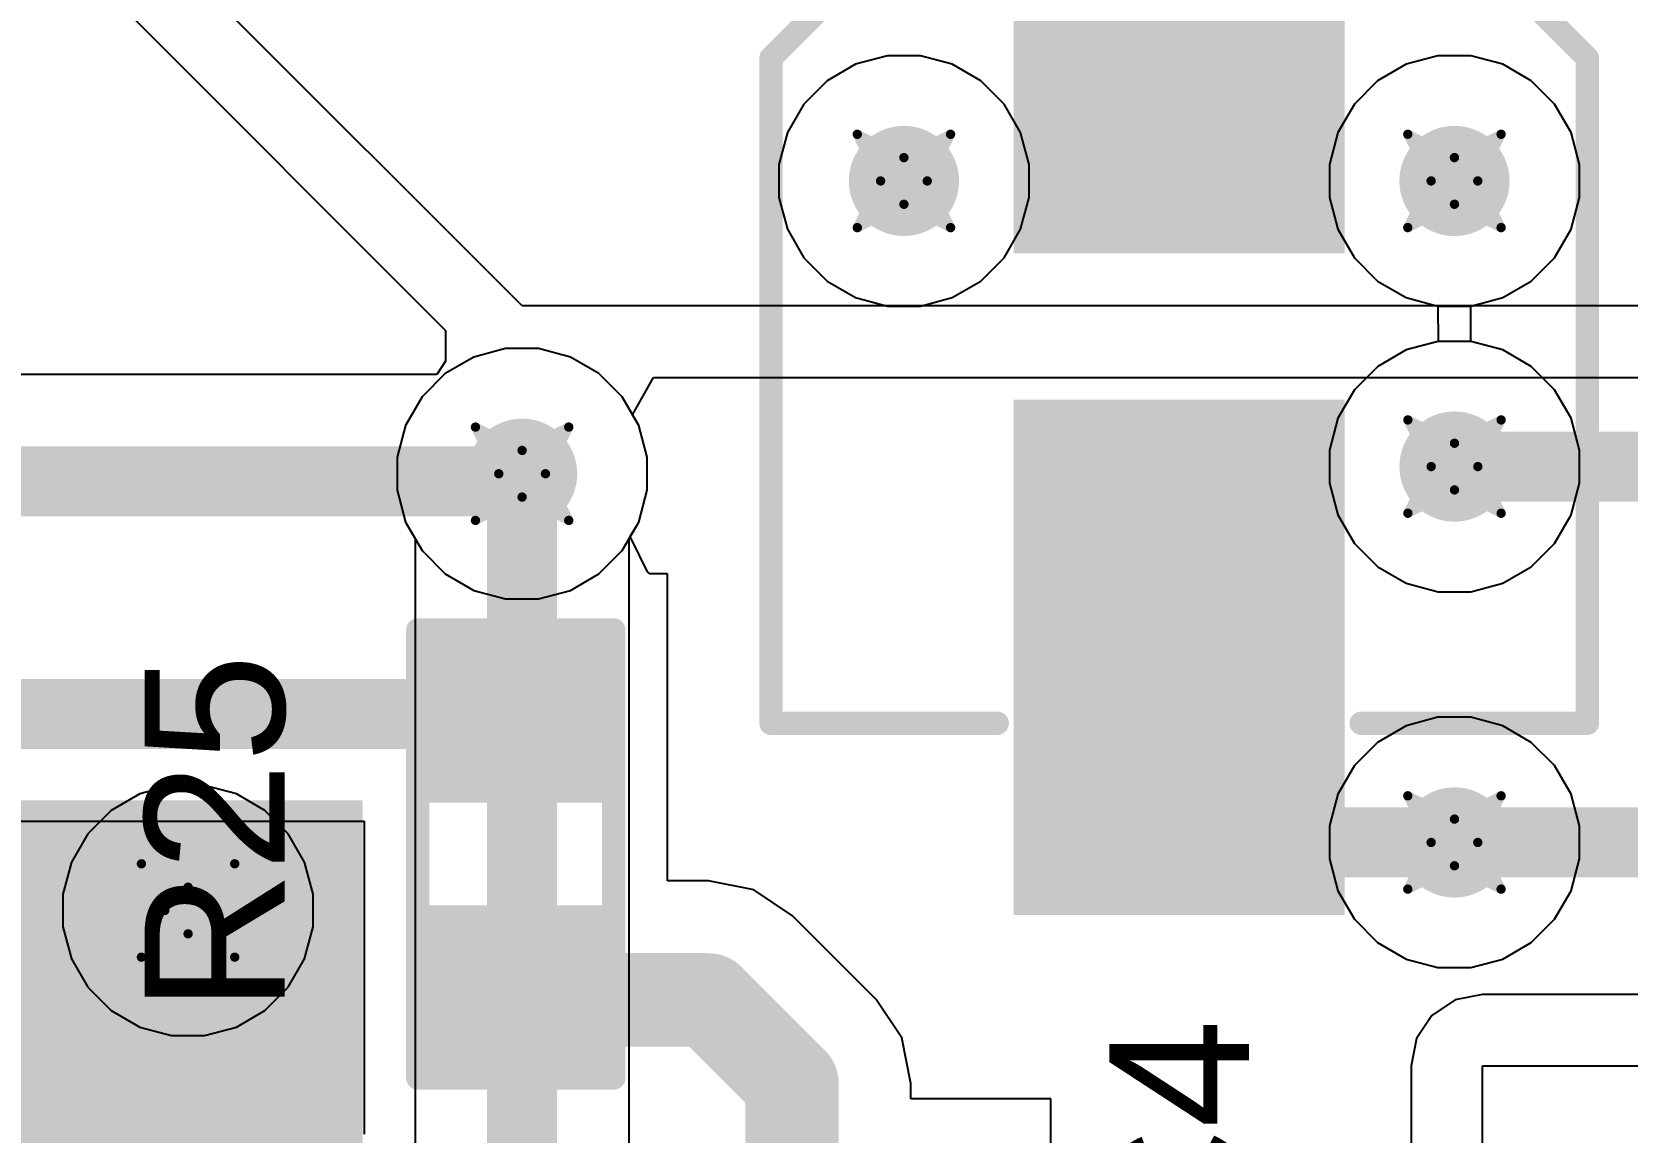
# Model space of a CAD drawing. Header units: inches. Extents: x -36 to 349, y -11 to 240.
# Drawn here: x 21.35 to 30.03, y 8.05 to 14.04 of the extents above; entities that cross this region are included whole.
import ezdxf

# ---------------------------------------------------------------- set-up
doc = ezdxf.new("R2010")
doc.units = ezdxf.units.IN
for name, color, linetype in [('Bottom Layer', 5, 'Continuous'), ('Drill Drawing', 1, 'Continuous'), ('Layer 1', 16, 'Continuous'), ('Layer 2', 76, 'Continuous'), ('Top Layer', 1, 'Continuous'), ('Top Overlay', 2, 'Continuous'), ('Top Paste', 8, 'Continuous'), ('Top Solder', 216, 'Continuous'), ('Via Holes', 16, 'Continuous')]:
    doc.layers.add(name, color=color, linetype=linetype)
doc.styles.add('Arial', font='', dxfattribs={"height": 0.2})
doc.styles.get('Arial').set_extended_font_data('Arial')

# ---------------------------------------------------------------- blocks, each defined once
blk = doc.blocks.new('RVT1E100M0405__140')
at = {"layer": 'Top Layer'}
for points in [[(-3.1, 0.8), (-0.5, 0.8), (-0.5, -0.8), (-3.1, -0.8)], [(0.5, 0.8), (3.1, 0.8), (3.1, -0.8), (0.5, -0.8)]]:
    blk.add_hatch(color=1, dxfattribs=at).paths.add_polyline_path(points)
at = {"layer": 'Top Paste'}
for points in [[(-3.1, 0.8), (-0.5, 0.8), (-0.5, -0.8), (-3.1, -0.8)], [(0.5, 0.8), (3.1, 0.8), (3.1, -0.8), (0.5, -0.8)]]:
    blk.add_hatch(color=8, dxfattribs=at).paths.add_polyline_path(points)
at = {"layer": 'Top Solder'}
for points in [[(-3.2016, 0.9016), (-0.3984, 0.9016), (-0.3984, -0.9016), (-3.2016, -0.9016)], [(0.3984, 0.9016), (3.2016, 0.9016), (3.2016, -0.9016), (0.3984, -0.9016)]]:
    blk.add_hatch(color=216, dxfattribs=at).paths.add_polyline_path(points)
at = {"layer": 'Top Overlay'}
for points in [[(-2.159, 1.524, 0.127, 0.127, 0), (-1.4605, 2.2225, 0.127, 0.127, 0)], [(-1.27, 2.2225, 0.127, 0.127, 0), (-1.4605, 2.2225, 0.127, 0.127, 0)], [(2.159, 2.2225, 0.127, 0.127, 0), (-1.27, 2.2225, 0.127, 0.127, 0)], [(2.159, 0.9906, 0.127, 0.127, 0), (2.159, 2.2225, 0.127, 0.127, 0)], [(-2.7432, 0.9398, 0.127, 0.127, 0), (-2.7432, 1.651, 0.127, 0.127, 0)], [(-2.159, 0.9652, 0.127, 0.127, 0), (-2.159, 1.524, 0.127, 0.127, 0)], [(-2.3876, 1.2954, 0.127, 0.127, 0), (-3.0988, 1.2954, 0.127, 0.127, 0)], [(-2.159, -1.524, 0.127, 0.127, 0), (-2.159, -0.9652, 0.127, 0.127, 0)], [(2.159, -2.2225, 0.127, 0.127, 0), (2.159, -0.9906, 0.127, 0.127, 0)], [(-1.4605, -2.2225, 0.127, 0.127, 0), (-2.159, -1.524, 0.127, 0.127, 0)], [(-1.27, -2.2225, 0.127, 0.127, 0), (-1.4605, -2.2225, 0.127, 0.127, 0)], [(2.159, -2.2225, 0.127, 0.127, 0), (-1.27, -2.2225, 0.127, 0.127, 0)]]:
    blk.add_lwpolyline(points, format="xyseb", dxfattribs=at)
for points in [[(-1.4923, 2.2225, 0.0635, 0.0635, 1), (-1.4288, 2.2225, 0.0635, 0.0635, 1)], [(-1.4923, 2.2225, 0.0635, 0.0635, 1), (-1.4288, 2.2225, 0.0635, 0.0635, 1)], [(-1.3018, 2.2225, 0.0635, 0.0635, 1), (-1.2383, 2.2225, 0.0635, 0.0635, 1)], [(-1.3018, 2.2225, 0.0635, 0.0635, 1), (-1.2383, 2.2225, 0.0635, 0.0635, 1)], [(2.1272, 2.2225, 0.0635, 0.0635, 1), (2.1907, 2.2225, 0.0635, 0.0635, 1)], [(2.1272, 2.2225, 0.0635, 0.0635, 1), (2.1907, 2.2225, 0.0635, 0.0635, 1)], [(-2.775, 1.651, 0.0635, 0.0635, 1), (-2.7115, 1.651, 0.0635, 0.0635, 1)], [(-2.1908, 1.524, 0.0635, 0.0635, 1), (-2.1273, 1.524, 0.0635, 0.0635, 1)], [(-2.1908, 1.524, 0.0635, 0.0635, 1), (-2.1273, 1.524, 0.0635, 0.0635, 1)], [(-3.1306, 1.2954, 0.0635, 0.0635, 1), (-3.0671, 1.2954, 0.0635, 0.0635, 1)], [(-2.4194, 1.2954, 0.0635, 0.0635, 1), (-2.3559, 1.2954, 0.0635, 0.0635, 1)], [(2.1272, 0.9906, 0.0635, 0.0635, 1), (2.1907, 0.9906, 0.0635, 0.0635, 1)], [(-2.775, 0.9398, 0.0635, 0.0635, 1), (-2.7115, 0.9398, 0.0635, 0.0635, 1)], [(-2.1908, 0.9652, 0.0635, 0.0635, 1), (-2.1273, 0.9652, 0.0635, 0.0635, 1)], [(-2.1908, -0.9652, 0.0635, 0.0635, 1), (-2.1273, -0.9652, 0.0635, 0.0635, 1)], [(2.1272, -0.9906, 0.0635, 0.0635, 1), (2.1907, -0.9906, 0.0635, 0.0635, 1)], [(-2.1908, -1.524, 0.0635, 0.0635, 1), (-2.1273, -1.524, 0.0635, 0.0635, 1)], [(-2.1908, -1.524, 0.0635, 0.0635, 1), (-2.1273, -1.524, 0.0635, 0.0635, 1)], [(-1.4923, -2.2225, 0.0635, 0.0635, 1), (-1.4288, -2.2225, 0.0635, 0.0635, 1)], [(-1.4923, -2.2225, 0.0635, 0.0635, 1), (-1.4288, -2.2225, 0.0635, 0.0635, 1)], [(-1.3018, -2.2225, 0.0635, 0.0635, 1), (-1.2383, -2.2225, 0.0635, 0.0635, 1)], [(-1.3018, -2.2225, 0.0635, 0.0635, 1), (-1.2383, -2.2225, 0.0635, 0.0635, 1)], [(2.1272, -2.2225, 0.0635, 0.0635, 1), (2.1907, -2.2225, 0.0635, 0.0635, 1)], [(2.1272, -2.2225, 0.0635, 0.0635, 1), (2.1907, -2.2225, 0.0635, 0.0635, 1)]]:
    blk.add_lwpolyline(points, format="xyseb", close=True, dxfattribs=at)
blk = doc.blocks.new('R___0603_280')
at = {"layer": 'Top Layer'}
for points in [[(-0.381, 0.4445), (-0.381, -0.4445), (-1.143, -0.4445), (-1.143, 0.4445)], [(1.143, 0.4445), (1.143, -0.4445), (0.381, -0.4445), (0.381, 0.4445)]]:
    blk.add_hatch(color=1, dxfattribs=at).paths.add_polyline_path(points)
at = {"layer": 'Top Paste'}
for points in [[(-0.381, 0.4445), (-0.381, -0.4445), (-1.143, -0.4445), (-1.143, 0.4445)], [(1.143, 0.4445), (1.143, -0.4445), (0.381, -0.4445), (0.381, 0.4445)]]:
    blk.add_hatch(color=8, dxfattribs=at).paths.add_polyline_path(points)
at = {"layer": 'Top Solder'}
for points in [[(-0.2794, 0.5461), (-0.2794, -0.5461), (-1.2446, -0.5461), (-1.2446, 0.5461)], [(1.2446, 0.5461), (1.2446, -0.5461), (0.2794, -0.5461), (0.2794, 0.5461)]]:
    blk.add_hatch(color=216, dxfattribs=at).paths.add_polyline_path(points)
at = {"layer": 'Top Overlay'}
for points in [[(-1.2192, -0.5334, 0.127, 0.127, 0), (-1.2192, 0.5334, 0.127, 0.127, 0)], [(1.2192, 0.5334, 0.127, 0.127, 0), (-1.2192, 0.5334, 0.127, 0.127, 0)], [(1.2192, -0.5334, 0.127, 0.127, 0), (1.2192, 0.5334, 0.127, 0.127, 0)], [(1.2192, -0.5334, 0.127, 0.127, 0), (-1.2192, -0.5334, 0.127, 0.127, 0)]]:
    blk.add_lwpolyline(points, format="xyseb", dxfattribs=at)
for points in [[(-1.251, 0.5334, 0.0635, 0.0635, 1), (-1.1874, 0.5334, 0.0635, 0.0635, 1)], [(-1.251, 0.5334, 0.0635, 0.0635, 1), (-1.1874, 0.5334, 0.0635, 0.0635, 1)], [(1.1874, 0.5334, 0.0635, 0.0635, 1), (1.251, 0.5334, 0.0635, 0.0635, 1)], [(1.1874, 0.5334, 0.0635, 0.0635, 1), (1.251, 0.5334, 0.0635, 0.0635, 1)], [(-1.251, -0.5334, 0.0635, 0.0635, 1), (-1.1874, -0.5334, 0.0635, 0.0635, 1)], [(-1.251, -0.5334, 0.0635, 0.0635, 1), (-1.1874, -0.5334, 0.0635, 0.0635, 1)], [(1.1874, -0.5334, 0.0635, 0.0635, 1), (1.251, -0.5334, 0.0635, 0.0635, 1)], [(1.1874, -0.5334, 0.0635, 0.0635, 1), (1.251, -0.5334, 0.0635, 0.0635, 1)]]:
    blk.add_lwpolyline(points, format="xyseb", close=True, dxfattribs=at)

msp = doc.modelspace()

# ---------------------------------------------------------------- hatches: boundary and pattern name
at = {"layer": 'Bottom Layer'}
h = msp.add_hatch(color=5, dxfattribs=at)
edge = h.paths.add_edge_path()
edge.add_arc((26.0948, 13.2266), 0.3, 0, 360)
h = msp.add_hatch(color=5, dxfattribs=at)
edge = h.paths.add_edge_path()
edge.add_arc((29.092, 13.2266), 0.3, 0, 360)
h = msp.add_hatch(color=5, dxfattribs=at)
edge = h.paths.add_edge_path()
edge.add_arc((24.0162, 11.6332), 0.3, 0, 360)
h = msp.add_hatch(color=5, dxfattribs=at)
edge = h.paths.add_edge_path()
edge.add_arc((29.0923, 11.6722), 0.3, 0, 360)
h = msp.add_hatch(color=5, dxfattribs=at)
edge = h.paths.add_edge_path()
edge.add_arc((29.092, 9.6266), 0.3, 0, 360)
h = msp.add_hatch(color=5, dxfattribs=at)
edge = h.paths.add_edge_path()
edge.add_arc((22.1976, 9.2564), 0.3, 0, 360)
at = {"layer": 'Layer 1'}
h = msp.add_hatch(color=16, dxfattribs=at)
edge = h.paths.add_edge_path()
edge.add_arc((26.0948, 13.2266), 0.3, 0, 360)
h = msp.add_hatch(color=16, dxfattribs=at)
edge = h.paths.add_edge_path()
edge.add_arc((29.092, 13.2266), 0.3, 0, 360)
h = msp.add_hatch(color=16, dxfattribs=at)
edge = h.paths.add_edge_path()
edge.add_arc((24.0162, 11.6332), 0.3, 0, 360)
h = msp.add_hatch(color=16, dxfattribs=at)
edge = h.paths.add_edge_path()
edge.add_arc((29.0923, 11.6722), 0.3, 0, 360)
h = msp.add_hatch(color=16, dxfattribs=at)
edge = h.paths.add_edge_path()
edge.add_arc((29.092, 9.6266), 0.3, 0, 360)
h = msp.add_hatch(color=16, dxfattribs=at)
edge = h.paths.add_edge_path()
edge.add_arc((22.1976, 9.2564), 0.3, 0, 360)
at = {"layer": 'Layer 2'}
h = msp.add_hatch(color=76, dxfattribs=at)
edge = h.paths.add_edge_path()
edge.add_arc((26.0948, 13.2266), 0.3, 0, 360)
h = msp.add_hatch(color=76, dxfattribs=at)
edge = h.paths.add_edge_path()
edge.add_arc((29.092, 13.2266), 0.3, 0, 360)
h = msp.add_hatch(color=76, dxfattribs=at)
edge = h.paths.add_edge_path()
edge.add_arc((24.0162, 11.6332), 0.3, 0, 360)
h = msp.add_hatch(color=76, dxfattribs=at)
edge = h.paths.add_edge_path()
edge.add_arc((29.0923, 11.6722), 0.3, 0, 360)
h = msp.add_hatch(color=76, dxfattribs=at)
edge = h.paths.add_edge_path()
edge.add_arc((29.092, 9.6266), 0.3, 0, 360)
h = msp.add_hatch(color=76, dxfattribs=at)
edge = h.paths.add_edge_path()
edge.add_arc((22.1976, 9.2564), 0.3, 0, 360)
at = {"layer": 'Top Layer'}
h = msp.add_hatch(color=1, dxfattribs=at)
edge = h.paths.add_edge_path()
edge.add_arc((26.0948, 13.2266), 0.3, 0, 360)
h = msp.add_hatch(color=1, dxfattribs=at)
edge = h.paths.add_edge_path()
edge.add_arc((29.092, 13.2266), 0.3, 0, 360)
h = msp.add_hatch(color=1, dxfattribs=at)
edge = h.paths.add_edge_path()
edge.add_arc((24.0162, 11.6332), 0.3, 0, 360)
h = msp.add_hatch(color=1, dxfattribs=at)
edge = h.paths.add_edge_path()
edge.add_arc((29.0923, 11.6722), 0.3, 0, 360)
h = msp.add_hatch(color=1, dxfattribs=at)
edge = h.paths.add_edge_path()
edge.add_arc((29.092, 9.6266), 0.3, 0, 360)
msp.add_hatch(color=1, dxfattribs=at).paths.add_polyline_path([(17.6874, 3.5052), (23.1484, 3.5052), (23.1484, 9.8552), (17.6874, 9.8552)])
h = msp.add_hatch(color=1, dxfattribs=at)
edge = h.paths.add_edge_path()
edge.add_arc((22.1976, 9.2564), 0.3, 0, 360)
at = {"layer": 'Via Holes'}
h = msp.add_hatch(color=7, dxfattribs=at)
edge = h.paths.add_edge_path()
edge.add_arc((26.0948, 13.2266), 0.15, 0, 360)
h = msp.add_hatch(color=7, dxfattribs=at)
edge = h.paths.add_edge_path()
edge.add_arc((29.092, 13.2266), 0.15, 0, 360)
h = msp.add_hatch(color=7, dxfattribs=at)
edge = h.paths.add_edge_path()
edge.add_arc((29.0923, 11.6722), 0.15, 0, 360)
h = msp.add_hatch(color=7, dxfattribs=at)
edge = h.paths.add_edge_path()
edge.add_arc((24.0162, 11.6332), 0.15, 0, 360)
h = msp.add_hatch(color=7, dxfattribs=at)
edge = h.paths.add_edge_path()
edge.add_arc((29.092, 9.6266), 0.15, 0, 360)
h = msp.add_hatch(color=7, dxfattribs=at)
edge = h.paths.add_edge_path()
edge.add_arc((22.1976, 9.2564), 0.15, 0, 360)

# ---------------------------------------------------------------- linework, layer by layer
at = {"layer": 'Bottom Layer'}
for p, q in [((26.0051, 13.9076), (25.8319, 13.8612)), ((26.1845, 13.9076), (26.0051, 13.9076)), ((26.3577, 13.8612), (26.1845, 13.9076)), ((29.0023, 13.9076), (28.8291, 13.8612)), ((29.1817, 13.9076), (29.0023, 13.9076)), ((29.3549, 13.8612), (29.1817, 13.9076)), ((25.8319, 13.8612), (25.6767, 13.7715)), ((26.5129, 13.7715), (26.3577, 13.8612)), ((28.8291, 13.8612), (28.6739, 13.7715)), ((29.5101, 13.7715), (29.3549, 13.8612)), ((25.6767, 13.7715), (25.5499, 13.6447)), ((26.6397, 13.6447), (26.5129, 13.7715)), ((28.6739, 13.7715), (28.5471, 13.6447)), ((29.6369, 13.6447), (29.5101, 13.7715)), ((25.5499, 13.6447), (25.4602, 13.4894)), ((26.7294, 13.4894), (26.6397, 13.6447)), ((28.5471, 13.6447), (28.4574, 13.4894)), ((29.7266, 13.4894), (29.6369, 13.6447)), ((25.4602, 13.4894), (25.4138, 13.3162)), ((26.7758, 13.3162), (26.7294, 13.4894)), ((28.4574, 13.4894), (28.411, 13.3162)), ((29.773, 13.3162), (29.7266, 13.4894)), ((25.4138, 13.3162), (25.4138, 13.1369)), ((26.7758, 13.1369), (26.7758, 13.3162)), ((28.411, 13.3162), (28.411, 13.1369)), ((29.773, 13.1369), (29.773, 13.3162)), ((25.4138, 13.1369), (25.4602, 12.9637)), ((26.7294, 12.9637), (26.7758, 13.1369)), ((28.411, 13.1369), (28.4574, 12.9637)), ((29.7266, 12.9637), (29.773, 13.1369)), ((25.4602, 12.9637), (25.5499, 12.8084)), ((26.6397, 12.8084), (26.7294, 12.9637)), ((28.4574, 12.9637), (28.5471, 12.8084)), ((29.6369, 12.8084), (29.7266, 12.9637)), ((25.5499, 12.8084), (25.6767, 12.6817)), ((26.5129, 12.6817), (26.6397, 12.8084)), ((28.5471, 12.8084), (28.6739, 12.6817)), ((29.5101, 12.6817), (29.6369, 12.8084)), ((25.6767, 12.6817), (25.8319, 12.592)), ((26.3577, 12.592), (26.5129, 12.6817)), ((28.6739, 12.6817), (28.8291, 12.592)), ((29.3549, 12.592), (29.5101, 12.6817)), ((25.8319, 12.592), (26.0051, 12.5456)), ((26.0051, 12.5456), (26.1845, 12.5456)), ((26.1845, 12.5456), (26.3577, 12.592)), ((28.8291, 12.592), (28.9811, 12.5513)), ((28.9811, 12.5513), (29.0023, 12.5456)), ((29.0023, 12.5456), (29.0027, 12.3532)), ((29.1817, 12.5456), (29.2031, 12.5513)), ((29.182, 12.3532), (29.1817, 12.5456)), ((29.2031, 12.5513), (29.3549, 12.592)), ((28.9812, 12.3475), (28.8295, 12.3068)), ((29.0027, 12.3532), (28.9812, 12.3475)), ((29.2032, 12.3475), (29.182, 12.3532)), ((29.3552, 12.3068), (29.2032, 12.3475)), ((23.7533, 12.2678), (23.598, 12.1781)), ((23.9265, 12.3142), (23.7533, 12.2678)), ((24.1058, 12.3142), (23.9265, 12.3142)), ((24.279, 12.2678), (24.1058, 12.3142)), ((24.4343, 12.1781), (24.279, 12.2678)), ((28.8295, 12.3068), (28.6742, 12.2172)), ((29.5105, 12.2172), (29.3552, 12.3068)), ((23.598, 12.1781), (23.4712, 12.0513)), ((24.5611, 12.0513), (24.4343, 12.1781)), ((28.6742, 12.2172), (28.5474, 12.0904)), ((29.6373, 12.0904), (29.5105, 12.2172)), ((28.5474, 12.0904), (28.4577, 11.9351)), ((29.7269, 11.9351), (29.6373, 12.0904)), ((23.4712, 12.0513), (23.3816, 11.8961)), ((24.6508, 11.8961), (24.5611, 12.0513)), ((28.4577, 11.9351), (28.4113, 11.7619)), ((29.7733, 11.7619), (29.7269, 11.9351)), ((23.3816, 11.8961), (23.3352, 11.7229)), ((24.6972, 11.7229), (24.6508, 11.8961)), ((28.4113, 11.7619), (28.4113, 11.5826)), ((29.7733, 11.5826), (29.7733, 11.7619)), ((23.3352, 11.7229), (23.3352, 11.5435)), ((24.6972, 11.5435), (24.6972, 11.7229)), ((28.4113, 11.5826), (28.4577, 11.4094)), ((29.7269, 11.4094), (29.7733, 11.5826)), ((23.3352, 11.5435), (23.3816, 11.3703)), ((24.6508, 11.3703), (24.6972, 11.5435)), ((28.4577, 11.4094), (28.5474, 11.2541)), ((29.6373, 11.2541), (29.7269, 11.4094)), ((23.3816, 11.3703), (23.4335, 11.2805)), ((24.5989, 11.2805), (24.6508, 11.3703)), ((23.4335, 11.2805), (23.4335, -1.7018)), ((24.5989, -1.7018), (24.5989, 11.2805)), ((28.5474, 11.2541), (28.6742, 11.1273)), ((29.5105, 11.1273), (29.6373, 11.2541)), ((28.6742, 11.1273), (28.8295, 11.0376)), ((29.3552, 11.0376), (29.5105, 11.1273)), ((28.8295, 11.0376), (29.0027, 10.9912)), ((29.182, 10.9912), (29.3552, 11.0376)), ((29.0027, 10.9912), (29.182, 10.9912)), ((28.8291, 10.2612), (28.6739, 10.1715)), ((29.0023, 10.3076), (28.8291, 10.2612)), ((29.1817, 10.3076), (29.0023, 10.3076)), ((29.3549, 10.2612), (29.1817, 10.3076)), ((29.5101, 10.1715), (29.3549, 10.2612)), ((28.6739, 10.1715), (28.5471, 10.0447)), ((29.6369, 10.0447), (29.5101, 10.1715)), ((28.5471, 10.0447), (28.4574, 9.8895)), ((29.7266, 9.8895), (29.6369, 10.0447)), ((22.1079, 9.9374), (21.9347, 9.891)), ((22.2872, 9.9374), (22.1079, 9.9374)), ((22.4604, 9.891), (22.2872, 9.9374)), ((21.9347, 9.891), (21.7794, 9.8013)), ((22.6157, 9.8013), (22.4604, 9.891)), ((28.4574, 9.8895), (28.411, 9.7163)), ((29.773, 9.7163), (29.7266, 9.8895)), ((21.7794, 9.8013), (21.6526, 9.6745)), ((22.7425, 9.6745), (22.6157, 9.8013)), ((21.6526, 9.6745), (21.563, 9.5193)), ((22.8322, 9.5193), (22.7425, 9.6745)), ((28.411, 9.7163), (28.411, 9.5369)), ((29.773, 9.5369), (29.773, 9.7163)), ((21.563, 9.5193), (21.5166, 9.3461)), ((22.8786, 9.3461), (22.8322, 9.5193)), ((28.411, 9.5369), (28.4574, 9.3637)), ((29.7266, 9.3637), (29.773, 9.5369)), ((21.5166, 9.3461), (21.5166, 9.1667)), ((22.8786, 9.1667), (22.8786, 9.3461)), ((28.4574, 9.3637), (28.5471, 9.2085)), ((29.6369, 9.2085), (29.7266, 9.3637)), ((28.5471, 9.2085), (28.6739, 9.0817)), ((29.5101, 9.0817), (29.6369, 9.2085)), ((21.5166, 9.1667), (21.563, 8.9935)), ((22.8322, 8.9935), (22.8786, 9.1667)), ((28.6739, 9.0817), (28.8291, 8.992)), ((29.3549, 8.992), (29.5101, 9.0817)), ((21.563, 8.9935), (21.6526, 8.8383)), ((22.7425, 8.8383), (22.8322, 8.9935)), ((28.8291, 8.992), (29.0023, 8.9456)), ((29.0023, 8.9456), (29.1817, 8.9456)), ((29.1817, 8.9456), (29.3549, 8.992)), ((21.6526, 8.8383), (21.7794, 8.7115)), ((22.6157, 8.7115), (22.7425, 8.8383)), ((21.7794, 8.7115), (21.9347, 8.6218)), ((22.4604, 8.6218), (22.6157, 8.7115)), ((21.9347, 8.6218), (22.1079, 8.5754)), ((22.2872, 8.5754), (22.4604, 8.6218)), ((22.1079, 8.5754), (22.2872, 8.5754))]:
    msp.add_line(p, q, dxfattribs=at)
msp.add_lwpolyline([(24.0162, -5.1096, 0.381, 0.381, 0), (24.0162, 11.6332, 0.381, 0.381, 0)], format="xyseb", dxfattribs=at)
msp.add_lwpolyline([(23.9209, 11.6332, 0.1905, 0.1905, 1), (24.1114, 11.6332, 0.1905, 0.1905, 1)], format="xyseb", close=True, dxfattribs=at)
at = {"layer": 'Drill Drawing'}
for points in [[(25.8408, 13.4806, 0.0508, 0.0508, 0), (26.0948, 13.3536, 0.0508, 0.0508, 0)], [(25.8408, 13.4806, 0.0508, 0.0508, 0), (25.9678, 13.2266, 0.0508, 0.0508, 0)], [(26.0948, 13.3536, 0.0508, 0.0508, 0), (26.3488, 13.4806, 0.0508, 0.0508, 0)], [(26.2218, 13.2266, 0.0508, 0.0508, 0), (26.3488, 13.4806, 0.0508, 0.0508, 0)], [(28.838, 13.4806, 0.0508, 0.0508, 0), (29.092, 13.3536, 0.0508, 0.0508, 0)], [(28.838, 13.4806, 0.0508, 0.0508, 0), (28.965, 13.2266, 0.0508, 0.0508, 0)], [(29.092, 13.3536, 0.0508, 0.0508, 0), (29.346, 13.4806, 0.0508, 0.0508, 0)], [(29.219, 13.2266, 0.0508, 0.0508, 0), (29.346, 13.4806, 0.0508, 0.0508, 0)], [(25.8408, 12.9726, 0.0508, 0.0508, 0), (25.9678, 13.2266, 0.0508, 0.0508, 0)], [(26.2218, 13.2266, 0.0508, 0.0508, 0), (26.3488, 12.9726, 0.0508, 0.0508, 0)], [(28.838, 12.9726, 0.0508, 0.0508, 0), (28.965, 13.2266, 0.0508, 0.0508, 0)], [(29.219, 13.2266, 0.0508, 0.0508, 0), (29.346, 12.9726, 0.0508, 0.0508, 0)], [(25.8408, 12.9726, 0.0508, 0.0508, 0), (26.0948, 13.0996, 0.0508, 0.0508, 0)], [(26.0948, 13.0996, 0.0508, 0.0508, 0), (26.3488, 12.9726, 0.0508, 0.0508, 0)], [(28.838, 12.9726, 0.0508, 0.0508, 0), (29.092, 13.0996, 0.0508, 0.0508, 0)], [(29.092, 13.0996, 0.0508, 0.0508, 0), (29.346, 12.9726, 0.0508, 0.0508, 0)], [(23.7622, 11.8872, 0.0508, 0.0508, 0), (24.0162, 11.7602, 0.0508, 0.0508, 0)], [(23.7622, 11.8872, 0.0508, 0.0508, 0), (23.8892, 11.6332, 0.0508, 0.0508, 0)], [(24.0162, 11.7602, 0.0508, 0.0508, 0), (24.2702, 11.8872, 0.0508, 0.0508, 0)], [(24.1432, 11.6332, 0.0508, 0.0508, 0), (24.2702, 11.8872, 0.0508, 0.0508, 0)], [(28.8383, 11.9262, 0.0508, 0.0508, 0), (29.0923, 11.7992, 0.0508, 0.0508, 0)], [(28.8383, 11.9262, 0.0508, 0.0508, 0), (28.9653, 11.6722, 0.0508, 0.0508, 0)], [(29.0923, 11.7992, 0.0508, 0.0508, 0), (29.3463, 11.9262, 0.0508, 0.0508, 0)], [(29.2193, 11.6722, 0.0508, 0.0508, 0), (29.3463, 11.9262, 0.0508, 0.0508, 0)], [(23.7622, 11.3792, 0.0508, 0.0508, 0), (23.8892, 11.6332, 0.0508, 0.0508, 0)], [(24.1432, 11.6332, 0.0508, 0.0508, 0), (24.2702, 11.3792, 0.0508, 0.0508, 0)], [(28.8383, 11.4182, 0.0508, 0.0508, 0), (28.9653, 11.6722, 0.0508, 0.0508, 0)], [(29.2193, 11.6722, 0.0508, 0.0508, 0), (29.3463, 11.4182, 0.0508, 0.0508, 0)], [(28.8383, 11.4182, 0.0508, 0.0508, 0), (29.0923, 11.5452, 0.0508, 0.0508, 0)], [(29.0923, 11.5452, 0.0508, 0.0508, 0), (29.3463, 11.4182, 0.0508, 0.0508, 0)], [(23.7622, 11.3792, 0.0508, 0.0508, 0), (24.0162, 11.5062, 0.0508, 0.0508, 0)], [(24.0162, 11.5062, 0.0508, 0.0508, 0), (24.2702, 11.3792, 0.0508, 0.0508, 0)], [(28.838, 9.8806, 0.0508, 0.0508, 0), (29.092, 9.7536, 0.0508, 0.0508, 0)], [(28.838, 9.8806, 0.0508, 0.0508, 0), (28.965, 9.6266, 0.0508, 0.0508, 0)], [(29.092, 9.7536, 0.0508, 0.0508, 0), (29.346, 9.8806, 0.0508, 0.0508, 0)], [(29.219, 9.6266, 0.0508, 0.0508, 0), (29.346, 9.8806, 0.0508, 0.0508, 0)], [(28.838, 9.3726, 0.0508, 0.0508, 0), (28.965, 9.6266, 0.0508, 0.0508, 0)], [(29.219, 9.6266, 0.0508, 0.0508, 0), (29.346, 9.3726, 0.0508, 0.0508, 0)], [(21.9436, 9.5104, 0.0508, 0.0508, 0), (22.1976, 9.3834, 0.0508, 0.0508, 0)], [(21.9436, 9.5104, 0.0508, 0.0508, 0), (22.0706, 9.2564, 0.0508, 0.0508, 0)], [(22.1976, 9.3834, 0.0508, 0.0508, 0), (22.4516, 9.5104, 0.0508, 0.0508, 0)], [(22.3246, 9.2564, 0.0508, 0.0508, 0), (22.4516, 9.5104, 0.0508, 0.0508, 0)], [(28.838, 9.3726, 0.0508, 0.0508, 0), (29.092, 9.4996, 0.0508, 0.0508, 0)], [(29.092, 9.4996, 0.0508, 0.0508, 0), (29.346, 9.3726, 0.0508, 0.0508, 0)], [(21.9436, 9.0024, 0.0508, 0.0508, 0), (22.0706, 9.2564, 0.0508, 0.0508, 0)], [(22.3246, 9.2564, 0.0508, 0.0508, 0), (22.4516, 9.0024, 0.0508, 0.0508, 0)], [(21.9436, 9.0024, 0.0508, 0.0508, 0), (22.1976, 9.1294, 0.0508, 0.0508, 0)], [(22.1976, 9.1294, 0.0508, 0.0508, 0), (22.4516, 9.0024, 0.0508, 0.0508, 0)]]:
    msp.add_lwpolyline(points, format="xyseb", dxfattribs=at)
for points in [[(25.8281, 13.4806, 0.0254, 0.0254, 1), (25.8535, 13.4806, 0.0254, 0.0254, 1)], [(25.8281, 13.4806, 0.0254, 0.0254, 1), (25.8535, 13.4806, 0.0254, 0.0254, 1)], [(26.3361, 13.4806, 0.0254, 0.0254, 1), (26.3615, 13.4806, 0.0254, 0.0254, 1)], [(26.3361, 13.4806, 0.0254, 0.0254, 1), (26.3615, 13.4806, 0.0254, 0.0254, 1)], [(28.8253, 13.4806, 0.0254, 0.0254, 1), (28.8507, 13.4806, 0.0254, 0.0254, 1)], [(28.8253, 13.4806, 0.0254, 0.0254, 1), (28.8507, 13.4806, 0.0254, 0.0254, 1)], [(29.3333, 13.4806, 0.0254, 0.0254, 1), (29.3587, 13.4806, 0.0254, 0.0254, 1)], [(29.3333, 13.4806, 0.0254, 0.0254, 1), (29.3587, 13.4806, 0.0254, 0.0254, 1)], [(26.0821, 13.3536, 0.0254, 0.0254, 1), (26.1075, 13.3536, 0.0254, 0.0254, 1)], [(26.0821, 13.3536, 0.0254, 0.0254, 1), (26.1075, 13.3536, 0.0254, 0.0254, 1)], [(29.0793, 13.3536, 0.0254, 0.0254, 1), (29.1047, 13.3536, 0.0254, 0.0254, 1)], [(29.0793, 13.3536, 0.0254, 0.0254, 1), (29.1047, 13.3536, 0.0254, 0.0254, 1)], [(25.9551, 13.2266, 0.0254, 0.0254, 1), (25.9805, 13.2266, 0.0254, 0.0254, 1)], [(25.9551, 13.2266, 0.0254, 0.0254, 1), (25.9805, 13.2266, 0.0254, 0.0254, 1)], [(26.2091, 13.2266, 0.0254, 0.0254, 1), (26.2345, 13.2266, 0.0254, 0.0254, 1)], [(26.2091, 13.2266, 0.0254, 0.0254, 1), (26.2345, 13.2266, 0.0254, 0.0254, 1)], [(28.9523, 13.2266, 0.0254, 0.0254, 1), (28.9777, 13.2266, 0.0254, 0.0254, 1)], [(28.9523, 13.2266, 0.0254, 0.0254, 1), (28.9777, 13.2266, 0.0254, 0.0254, 1)], [(29.2063, 13.2266, 0.0254, 0.0254, 1), (29.2317, 13.2266, 0.0254, 0.0254, 1)], [(29.2063, 13.2266, 0.0254, 0.0254, 1), (29.2317, 13.2266, 0.0254, 0.0254, 1)], [(26.0821, 13.0996, 0.0254, 0.0254, 1), (26.1075, 13.0996, 0.0254, 0.0254, 1)], [(26.0821, 13.0996, 0.0254, 0.0254, 1), (26.1075, 13.0996, 0.0254, 0.0254, 1)], [(29.0793, 13.0996, 0.0254, 0.0254, 1), (29.1047, 13.0996, 0.0254, 0.0254, 1)], [(29.0793, 13.0996, 0.0254, 0.0254, 1), (29.1047, 13.0996, 0.0254, 0.0254, 1)], [(25.8281, 12.9726, 0.0254, 0.0254, 1), (25.8535, 12.9726, 0.0254, 0.0254, 1)], [(25.8281, 12.9726, 0.0254, 0.0254, 1), (25.8535, 12.9726, 0.0254, 0.0254, 1)], [(26.3361, 12.9726, 0.0254, 0.0254, 1), (26.3615, 12.9726, 0.0254, 0.0254, 1)], [(26.3361, 12.9726, 0.0254, 0.0254, 1), (26.3615, 12.9726, 0.0254, 0.0254, 1)], [(28.8253, 12.9726, 0.0254, 0.0254, 1), (28.8507, 12.9726, 0.0254, 0.0254, 1)], [(28.8253, 12.9726, 0.0254, 0.0254, 1), (28.8507, 12.9726, 0.0254, 0.0254, 1)], [(29.3333, 12.9726, 0.0254, 0.0254, 1), (29.3587, 12.9726, 0.0254, 0.0254, 1)], [(29.3333, 12.9726, 0.0254, 0.0254, 1), (29.3587, 12.9726, 0.0254, 0.0254, 1)], [(23.7495, 11.8872, 0.0254, 0.0254, 1), (23.7749, 11.8872, 0.0254, 0.0254, 1)], [(23.7495, 11.8872, 0.0254, 0.0254, 1), (23.7749, 11.8872, 0.0254, 0.0254, 1)], [(24.2575, 11.8872, 0.0254, 0.0254, 1), (24.2829, 11.8872, 0.0254, 0.0254, 1)], [(24.2575, 11.8872, 0.0254, 0.0254, 1), (24.2829, 11.8872, 0.0254, 0.0254, 1)], [(28.8256, 11.9262, 0.0254, 0.0254, 1), (28.851, 11.9262, 0.0254, 0.0254, 1)], [(28.8256, 11.9262, 0.0254, 0.0254, 1), (28.851, 11.9262, 0.0254, 0.0254, 1)], [(29.3336, 11.9262, 0.0254, 0.0254, 1), (29.359, 11.9262, 0.0254, 0.0254, 1)], [(29.3336, 11.9262, 0.0254, 0.0254, 1), (29.359, 11.9262, 0.0254, 0.0254, 1)], [(29.0796, 11.7992, 0.0254, 0.0254, 1), (29.105, 11.7992, 0.0254, 0.0254, 1)], [(29.0796, 11.7992, 0.0254, 0.0254, 1), (29.105, 11.7992, 0.0254, 0.0254, 1)], [(24.0035, 11.7602, 0.0254, 0.0254, 1), (24.0289, 11.7602, 0.0254, 0.0254, 1)], [(24.0035, 11.7602, 0.0254, 0.0254, 1), (24.0289, 11.7602, 0.0254, 0.0254, 1)], [(23.8765, 11.6332, 0.0254, 0.0254, 1), (23.9019, 11.6332, 0.0254, 0.0254, 1)], [(23.8765, 11.6332, 0.0254, 0.0254, 1), (23.9019, 11.6332, 0.0254, 0.0254, 1)], [(24.1305, 11.6332, 0.0254, 0.0254, 1), (24.1559, 11.6332, 0.0254, 0.0254, 1)], [(24.1305, 11.6332, 0.0254, 0.0254, 1), (24.1559, 11.6332, 0.0254, 0.0254, 1)], [(28.9526, 11.6722, 0.0254, 0.0254, 1), (28.978, 11.6722, 0.0254, 0.0254, 1)], [(28.9526, 11.6722, 0.0254, 0.0254, 1), (28.978, 11.6722, 0.0254, 0.0254, 1)], [(29.2066, 11.6722, 0.0254, 0.0254, 1), (29.232, 11.6722, 0.0254, 0.0254, 1)], [(29.2066, 11.6722, 0.0254, 0.0254, 1), (29.232, 11.6722, 0.0254, 0.0254, 1)], [(29.0796, 11.5452, 0.0254, 0.0254, 1), (29.105, 11.5452, 0.0254, 0.0254, 1)], [(29.0796, 11.5452, 0.0254, 0.0254, 1), (29.105, 11.5452, 0.0254, 0.0254, 1)], [(24.0035, 11.5062, 0.0254, 0.0254, 1), (24.0289, 11.5062, 0.0254, 0.0254, 1)], [(24.0035, 11.5062, 0.0254, 0.0254, 1), (24.0289, 11.5062, 0.0254, 0.0254, 1)], [(23.7495, 11.3792, 0.0254, 0.0254, 1), (23.7749, 11.3792, 0.0254, 0.0254, 1)], [(23.7495, 11.3792, 0.0254, 0.0254, 1), (23.7749, 11.3792, 0.0254, 0.0254, 1)], [(24.2575, 11.3792, 0.0254, 0.0254, 1), (24.2829, 11.3792, 0.0254, 0.0254, 1)], [(24.2575, 11.3792, 0.0254, 0.0254, 1), (24.2829, 11.3792, 0.0254, 0.0254, 1)], [(28.8256, 11.4182, 0.0254, 0.0254, 1), (28.851, 11.4182, 0.0254, 0.0254, 1)], [(28.8256, 11.4182, 0.0254, 0.0254, 1), (28.851, 11.4182, 0.0254, 0.0254, 1)], [(29.3336, 11.4182, 0.0254, 0.0254, 1), (29.359, 11.4182, 0.0254, 0.0254, 1)], [(29.3336, 11.4182, 0.0254, 0.0254, 1), (29.359, 11.4182, 0.0254, 0.0254, 1)], [(28.8253, 9.8806, 0.0254, 0.0254, 1), (28.8507, 9.8806, 0.0254, 0.0254, 1)], [(28.8253, 9.8806, 0.0254, 0.0254, 1), (28.8507, 9.8806, 0.0254, 0.0254, 1)], [(29.3333, 9.8806, 0.0254, 0.0254, 1), (29.3587, 9.8806, 0.0254, 0.0254, 1)], [(29.3333, 9.8806, 0.0254, 0.0254, 1), (29.3587, 9.8806, 0.0254, 0.0254, 1)], [(29.0793, 9.7536, 0.0254, 0.0254, 1), (29.1047, 9.7536, 0.0254, 0.0254, 1)], [(29.0793, 9.7536, 0.0254, 0.0254, 1), (29.1047, 9.7536, 0.0254, 0.0254, 1)], [(28.9523, 9.6266, 0.0254, 0.0254, 1), (28.9777, 9.6266, 0.0254, 0.0254, 1)], [(28.9523, 9.6266, 0.0254, 0.0254, 1), (28.9777, 9.6266, 0.0254, 0.0254, 1)], [(29.2063, 9.6266, 0.0254, 0.0254, 1), (29.2317, 9.6266, 0.0254, 0.0254, 1)], [(29.2063, 9.6266, 0.0254, 0.0254, 1), (29.2317, 9.6266, 0.0254, 0.0254, 1)], [(21.9309, 9.5104, 0.0254, 0.0254, 1), (21.9563, 9.5104, 0.0254, 0.0254, 1)], [(21.9309, 9.5104, 0.0254, 0.0254, 1), (21.9563, 9.5104, 0.0254, 0.0254, 1)], [(22.4389, 9.5104, 0.0254, 0.0254, 1), (22.4643, 9.5104, 0.0254, 0.0254, 1)], [(22.4389, 9.5104, 0.0254, 0.0254, 1), (22.4643, 9.5104, 0.0254, 0.0254, 1)], [(29.0793, 9.4996, 0.0254, 0.0254, 1), (29.1047, 9.4996, 0.0254, 0.0254, 1)], [(29.0793, 9.4996, 0.0254, 0.0254, 1), (29.1047, 9.4996, 0.0254, 0.0254, 1)], [(22.1849, 9.3834, 0.0254, 0.0254, 1), (22.2103, 9.3834, 0.0254, 0.0254, 1)], [(22.1849, 9.3834, 0.0254, 0.0254, 1), (22.2103, 9.3834, 0.0254, 0.0254, 1)], [(28.8253, 9.3726, 0.0254, 0.0254, 1), (28.8507, 9.3726, 0.0254, 0.0254, 1)], [(28.8253, 9.3726, 0.0254, 0.0254, 1), (28.8507, 9.3726, 0.0254, 0.0254, 1)], [(29.3333, 9.3726, 0.0254, 0.0254, 1), (29.3587, 9.3726, 0.0254, 0.0254, 1)], [(29.3333, 9.3726, 0.0254, 0.0254, 1), (29.3587, 9.3726, 0.0254, 0.0254, 1)], [(22.0579, 9.2564, 0.0254, 0.0254, 1), (22.0833, 9.2564, 0.0254, 0.0254, 1)], [(22.0579, 9.2564, 0.0254, 0.0254, 1), (22.0833, 9.2564, 0.0254, 0.0254, 1)], [(22.3119, 9.2564, 0.0254, 0.0254, 1), (22.3373, 9.2564, 0.0254, 0.0254, 1)], [(22.3119, 9.2564, 0.0254, 0.0254, 1), (22.3373, 9.2564, 0.0254, 0.0254, 1)], [(22.1849, 9.1294, 0.0254, 0.0254, 1), (22.2103, 9.1294, 0.0254, 0.0254, 1)], [(22.1849, 9.1294, 0.0254, 0.0254, 1), (22.2103, 9.1294, 0.0254, 0.0254, 1)], [(21.9309, 9.0024, 0.0254, 0.0254, 1), (21.9563, 9.0024, 0.0254, 0.0254, 1)], [(21.9309, 9.0024, 0.0254, 0.0254, 1), (21.9563, 9.0024, 0.0254, 0.0254, 1)], [(22.4389, 9.0024, 0.0254, 0.0254, 1), (22.4643, 9.0024, 0.0254, 0.0254, 1)], [(22.4389, 9.0024, 0.0254, 0.0254, 1), (22.4643, 9.0024, 0.0254, 0.0254, 1)]]:
    msp.add_lwpolyline(points, format="xyseb", close=True, dxfattribs=at)
at = {"layer": 'Layer 1'}
for p, q in [((26.0051, 13.9076), (25.8319, 13.8612)), ((26.1845, 13.9076), (26.0051, 13.9076)), ((26.3577, 13.8612), (26.1845, 13.9076)), ((29.0023, 13.9076), (28.8291, 13.8612)), ((29.1817, 13.9076), (29.0023, 13.9076)), ((29.3549, 13.8612), (29.1817, 13.9076)), ((25.8319, 13.8612), (25.6767, 13.7715)), ((26.5129, 13.7715), (26.3577, 13.8612)), ((28.8291, 13.8612), (28.6739, 13.7715)), ((29.5101, 13.7715), (29.3549, 13.8612)), ((25.6767, 13.7715), (25.5499, 13.6447)), ((26.6397, 13.6447), (26.5129, 13.7715)), ((28.6739, 13.7715), (28.5471, 13.6447)), ((29.6369, 13.6447), (29.5101, 13.7715)), ((25.5499, 13.6447), (25.4602, 13.4894)), ((26.7294, 13.4894), (26.6397, 13.6447)), ((28.5471, 13.6447), (28.4574, 13.4894)), ((29.7266, 13.4894), (29.6369, 13.6447)), ((25.4602, 13.4894), (25.4138, 13.3162)), ((26.7758, 13.3162), (26.7294, 13.4894)), ((28.4574, 13.4894), (28.411, 13.3162)), ((29.773, 13.3162), (29.7266, 13.4894)), ((25.4138, 13.3162), (25.4138, 13.1369)), ((26.7758, 13.1369), (26.7758, 13.3162)), ((28.411, 13.3162), (28.411, 13.1369)), ((29.773, 13.1369), (29.773, 13.3162)), ((25.4138, 13.1369), (25.4602, 12.9637)), ((26.7294, 12.9637), (26.7758, 13.1369)), ((28.411, 13.1369), (28.4574, 12.9637)), ((29.7266, 12.9637), (29.773, 13.1369)), ((25.4602, 12.9637), (25.5499, 12.8084)), ((26.6397, 12.8084), (26.7294, 12.9637)), ((28.4574, 12.9637), (28.5471, 12.8084)), ((29.6369, 12.8084), (29.7266, 12.9637)), ((25.5499, 12.8084), (25.6767, 12.6817)), ((26.5129, 12.6817), (26.6397, 12.8084)), ((28.5471, 12.8084), (28.6739, 12.6817)), ((29.5101, 12.6817), (29.6369, 12.8084)), ((25.6767, 12.6817), (25.8319, 12.592)), ((26.3577, 12.592), (26.5129, 12.6817)), ((28.6739, 12.6817), (28.8291, 12.592)), ((29.3549, 12.592), (29.5101, 12.6817)), ((25.8319, 12.592), (26.0051, 12.5456)), ((26.0051, 12.5456), (26.1845, 12.5456)), ((26.1845, 12.5456), (26.3577, 12.592)), ((28.8291, 12.592), (29.0023, 12.5456)), ((29.0023, 12.5456), (29.1817, 12.5456)), ((29.1817, 12.5456), (29.3549, 12.592)), ((23.7533, 12.2678), (23.598, 12.1781)), ((23.9265, 12.3142), (23.7533, 12.2678)), ((24.1058, 12.3142), (23.9265, 12.3142)), ((24.279, 12.2678), (24.1058, 12.3142)), ((24.4343, 12.1781), (24.279, 12.2678)), ((23.598, 12.1781), (23.4712, 12.0513)), ((24.5611, 12.0513), (24.4343, 12.1781)), ((23.4712, 12.0513), (23.3816, 11.8961)), ((24.6508, 11.8961), (24.5611, 12.0513)), ((23.3816, 11.8961), (23.3352, 11.7229)), ((24.6972, 11.7229), (24.6508, 11.8961)), ((23.3352, 11.7229), (23.3352, 11.5435)), ((24.6972, 11.5435), (24.6972, 11.7229)), ((23.3352, 11.5435), (23.3816, 11.3703)), ((24.6508, 11.3703), (24.6972, 11.5435)), ((23.3816, 11.3703), (23.4712, 11.2151)), ((24.5611, 11.2151), (24.6508, 11.3703)), ((23.4712, 11.2151), (23.598, 11.0883)), ((24.4343, 11.0883), (24.5611, 11.2151)), ((23.598, 11.0883), (23.7533, 10.9986)), ((24.279, 10.9986), (24.4343, 11.0883)), ((23.7533, 10.9986), (23.9265, 10.9522)), ((23.9265, 10.9522), (24.1058, 10.9522)), ((24.1058, 10.9522), (24.279, 10.9986))]:
    msp.add_line(p, q, dxfattribs=at)
at = {"layer": 'Layer 2'}
for p, q in [((29.0027, 12.3532), (28.8295, 12.3068)), ((29.182, 12.3532), (29.0027, 12.3532)), ((29.3552, 12.3068), (29.182, 12.3532)), ((23.7533, 12.2678), (23.598, 12.1781)), ((23.9265, 12.3142), (23.7533, 12.2678)), ((24.1058, 12.3142), (23.9265, 12.3142)), ((24.279, 12.2678), (24.1058, 12.3142)), ((24.4343, 12.1781), (24.279, 12.2678)), ((28.8295, 12.3068), (28.6742, 12.2172)), ((29.5105, 12.2172), (29.3552, 12.3068)), ((23.598, 12.1781), (23.4712, 12.0513)), ((24.5611, 12.0513), (24.4343, 12.1781)), ((28.6742, 12.2172), (28.5474, 12.0904)), ((29.6373, 12.0904), (29.5105, 12.2172)), ((28.5474, 12.0904), (28.4577, 11.9351)), ((29.7269, 11.9351), (29.6373, 12.0904)), ((23.4712, 12.0513), (23.3816, 11.8961)), ((24.6508, 11.8961), (24.5611, 12.0513)), ((28.4577, 11.9351), (28.4113, 11.7619)), ((29.7733, 11.7619), (29.7269, 11.9351)), ((23.3816, 11.8961), (23.3352, 11.7229)), ((24.6972, 11.7229), (24.6508, 11.8961)), ((28.4113, 11.7619), (28.4113, 11.5826)), ((29.7733, 11.5826), (29.7733, 11.7619)), ((23.3352, 11.7229), (23.3352, 11.5435)), ((24.6972, 11.5435), (24.6972, 11.7229)), ((28.4113, 11.5826), (28.4577, 11.4094)), ((29.7269, 11.4094), (29.7733, 11.5826)), ((23.3352, 11.5435), (23.3816, 11.3703)), ((24.6508, 11.3703), (24.6972, 11.5435)), ((28.4577, 11.4094), (28.5474, 11.2541)), ((29.6373, 11.2541), (29.7269, 11.4094)), ((23.3816, 11.3703), (23.4712, 11.2151)), ((24.5611, 11.2151), (24.6508, 11.3703)), ((23.4712, 11.2151), (23.598, 11.0883)), ((24.4343, 11.0883), (24.5611, 11.2151)), ((28.5474, 11.2541), (28.6742, 11.1273)), ((29.5105, 11.1273), (29.6373, 11.2541)), ((28.6742, 11.1273), (28.8295, 11.0376)), ((29.3552, 11.0376), (29.5105, 11.1273)), ((23.598, 11.0883), (23.7533, 10.9986)), ((24.279, 10.9986), (24.4343, 11.0883)), ((28.8295, 11.0376), (29.0027, 10.9912)), ((29.182, 10.9912), (29.3552, 11.0376)), ((23.7533, 10.9986), (23.9265, 10.9522)), ((23.9265, 10.9522), (24.1058, 10.9522)), ((24.1058, 10.9522), (24.279, 10.9986)), ((29.0027, 10.9912), (29.182, 10.9912)), ((28.8291, 10.2612), (28.6739, 10.1715)), ((29.0023, 10.3076), (28.8291, 10.2612)), ((29.1817, 10.3076), (29.0023, 10.3076)), ((29.3549, 10.2612), (29.1817, 10.3076)), ((29.5101, 10.1715), (29.3549, 10.2612)), ((28.6739, 10.1715), (28.5471, 10.0447)), ((29.6369, 10.0447), (29.5101, 10.1715)), ((28.5471, 10.0447), (28.4574, 9.8895)), ((29.7266, 9.8895), (29.6369, 10.0447)), ((22.1079, 9.9374), (21.9347, 9.891)), ((22.2872, 9.9374), (22.1079, 9.9374)), ((22.4604, 9.891), (22.2872, 9.9374)), ((21.9347, 9.891), (21.7794, 9.8013)), ((22.6157, 9.8013), (22.4604, 9.891)), ((28.4574, 9.8895), (28.411, 9.7163)), ((29.773, 9.7163), (29.7266, 9.8895)), ((21.7794, 9.8013), (21.6526, 9.6745)), ((22.7425, 9.6745), (22.6157, 9.8013)), ((21.6526, 9.6745), (21.563, 9.5193)), ((22.8322, 9.5193), (22.7425, 9.6745)), ((28.411, 9.7163), (28.411, 9.5369)), ((29.773, 9.5369), (29.773, 9.7163)), ((21.563, 9.5193), (21.5166, 9.3461)), ((22.8786, 9.3461), (22.8322, 9.5193)), ((28.411, 9.5369), (28.4574, 9.3637)), ((29.7266, 9.3637), (29.773, 9.5369)), ((21.5166, 9.3461), (21.5166, 9.1667)), ((22.8786, 9.1667), (22.8786, 9.3461)), ((28.4574, 9.3637), (28.5471, 9.2085)), ((29.6369, 9.2085), (29.7266, 9.3637)), ((28.5471, 9.2085), (28.6739, 9.0817)), ((29.5101, 9.0817), (29.6369, 9.2085)), ((21.5166, 9.1667), (21.563, 8.9935)), ((22.8322, 8.9935), (22.8786, 9.1667)), ((28.6739, 9.0817), (28.8291, 8.992)), ((29.3549, 8.992), (29.5101, 9.0817)), ((21.563, 8.9935), (21.6526, 8.8383)), ((22.7425, 8.8383), (22.8322, 8.9935)), ((28.8291, 8.992), (29.0023, 8.9456)), ((29.0023, 8.9456), (29.1817, 8.9456)), ((29.1817, 8.9456), (29.3549, 8.992)), ((21.6526, 8.8383), (21.7794, 8.7115)), ((22.6157, 8.7115), (22.7425, 8.8383)), ((21.7794, 8.7115), (21.9347, 8.6218)), ((22.4604, 8.6218), (22.6157, 8.7115)), ((21.9347, 8.6218), (22.1079, 8.5754)), ((22.2872, 8.5754), (22.4604, 8.6218)), ((22.1079, 8.5754), (22.2872, 8.5754))]:
    msp.add_line(p, q, dxfattribs=at)
at = {"layer": 'Top Layer'}
for p, q in [((24.0162, 12.5462), (22.1197, 14.4427)), ((21.845, 14.168), (23.5994, 12.4136)), ((33.0376, 12.5462), (24.0162, 12.5462)), ((23.5994, 12.4136), (23.5984, 12.2453)), ((23.5984, 12.2453), (23.5517, 12.174)), ((23.5517, 12.174), (20.5742, 12.174)), ((24.617, 11.9545), (24.7308, 12.1577)), ((24.7308, 12.1577), (33.0376, 12.1577)), ((24.6508, 11.8961), (24.617, 11.9545)), ((24.6972, 11.7229), (24.6508, 11.8961)), ((24.6972, 11.5435), (24.6972, 11.7229)), ((24.6508, 11.3703), (24.6972, 11.5435)), ((24.6051, 11.2913), (24.6508, 11.3703)), ((24.6987, 11.0991), (24.6051, 11.2913)), ((24.7117, 11.0881), (24.6987, 11.0991)), ((24.8072, 11.0881), (24.7117, 11.0881)), ((24.8072, 9.4176), (24.8072, 11.0881)), ((18.2956, 9.7434), (23.1562, 9.7434)), ((23.1562, 9.7434), (23.1562, 8.0401)), ((25.0307, 9.4176), (24.8072, 9.4176)), ((25.2784, 9.3684), (25.0307, 9.4176)), ((25.4885, 9.228), (25.2784, 9.3684)), ((25.9437, 8.7728), (25.4885, 9.228)), ((26.084, 8.5628), (25.9437, 8.7728)), ((29.2444, 8.7991), (29.0957, 8.7695)), ((34.4514, 8.7991), (29.2444, 8.7991)), ((28.9697, 8.6853), (28.8855, 8.5593)), ((29.0957, 8.7695), (28.9697, 8.6853)), ((26.1333, 8.315), (26.084, 8.5628)), ((28.8855, 8.5593), (28.8559, 8.4106)), ((28.8559, 8.4106), (28.8559, 2.782)), ((29.2444, -9.1694), (29.2444, 8.4106)), ((29.2444, 8.4106), (34.4514, 8.4106)), ((26.1333, 8.2316), (26.1333, 8.315)), ((26.8952, 8.2316), (26.1333, 8.2316)), ((26.8952, 3.6596), (26.8952, 8.2316))]:
    msp.add_line(p, q, dxfattribs=at)
for points in [[(23.9743, 11.5913, 0.381, 0.381, 0), (24.0162, 11.6332, 0.381, 0.381, 0)], [(29.0923, 11.6722, 0.381, 0.381, 0), (30.808, 11.6722, 0.381, 0.381, 0)], [(20.3328, 11.5913, 0.381, 0.381, 0), (23.9743, 11.5913, 0.381, 0.381, 0)], [(27.5934, 9.6266, 0.2032, 0.2032, 0), (27.5934, 10.6342, 0.2032, 0.2032, 0)], [(18.2956, 10.3261, 0.381, 0.381, 0), (23.9817, 10.3261, 0.381, 0.381, 0)], [(27.5934, 9.6266, 0.381, 0.381, 0), (29.092, 9.6266, 0.381, 0.381, 0)], [(29.092, 9.6266, 0.381, 0.381, 0), (30.808, 9.6266, 0.381, 0.381, 0)], [(24.0136, 8.7702, 0.508, 0.508, 0), (25.0307, 8.7702, 0.508, 0.508, 0)], [(25.0307, 8.7702, 0.508, 0.508, 0), (25.4859, 8.315, 0.508, 0.508, 0)], [(25.4859, 5.9658, 0.508, 0.508, 0), (25.4859, 8.315, 0.508, 0.508, 0)]]:
    msp.add_lwpolyline(points, format="xyseb", dxfattribs=at)
for points in [[(23.9209, 11.6332, 0.1905, 0.1905, 1), (24.1114, 11.6332, 0.1905, 0.1905, 1)], [(28.9971, 11.6722, 0.1905, 0.1905, 1), (29.1876, 11.6722, 0.1905, 0.1905, 1)], [(23.879, 11.5913, 0.1905, 0.1905, 1), (24.0695, 11.5913, 0.1905, 0.1905, 1)], [(23.879, 11.5913, 0.1905, 0.1905, 1), (24.0695, 11.5913, 0.1905, 0.1905, 1)], [(27.5426, 10.6342, 0.1016, 0.1016, 1), (27.6442, 10.6342, 0.1016, 0.1016, 1)], [(23.8865, 10.3261, 0.1905, 0.1905, 1), (24.077, 10.3261, 0.1905, 0.1905, 1)], [(27.4981, 9.6266, 0.1905, 0.1905, 1), (27.6886, 9.6266, 0.1905, 0.1905, 1)], [(28.9967, 9.6266, 0.1905, 0.1905, 1), (29.1872, 9.6266, 0.1905, 0.1905, 1)], [(28.9967, 9.6266, 0.1905, 0.1905, 1), (29.1872, 9.6266, 0.1905, 0.1905, 1)], [(27.5426, 9.6266, 0.1016, 0.1016, 1), (27.6442, 9.6266, 0.1016, 0.1016, 1)], [(23.8866, 8.7702, 0.254, 0.254, 1), (24.1406, 8.7702, 0.254, 0.254, 1)], [(24.9037, 8.7702, 0.254, 0.254, 1), (25.1577, 8.7702, 0.254, 0.254, 1)], [(24.9037, 8.7702, 0.254, 0.254, 1), (25.1577, 8.7702, 0.254, 0.254, 1)], [(25.3589, 8.315, 0.254, 0.254, 1), (25.6129, 8.315, 0.254, 0.254, 1)], [(25.3589, 8.315, 0.254, 0.254, 1), (25.6129, 8.315, 0.254, 0.254, 1)]]:
    msp.add_lwpolyline(points, format="xyseb", close=True, dxfattribs=at)

# ---------------------------------------------------------------- block references
at = {"rotation": 270}
for name, p in [('RVT1E100M0405__140', (27.5934, 12.4342)), ('R___0603_280', (23.9817, 9.5641))]:
    msp.add_blockref(name, p, dxfattribs=at)

# ---------------------------------------------------------------- texts
at = {"layer": 'Top Overlay', "style": 'Arial'}
for s, p in [('R25', (22.7226, 8.7008)), ('C4', (27.9743, 7.3036))]:
    msp.add_text(s, height=0.762, rotation=90, dxfattribs=at).set_placement(p)

doc.saveas('drawing.dxf')
